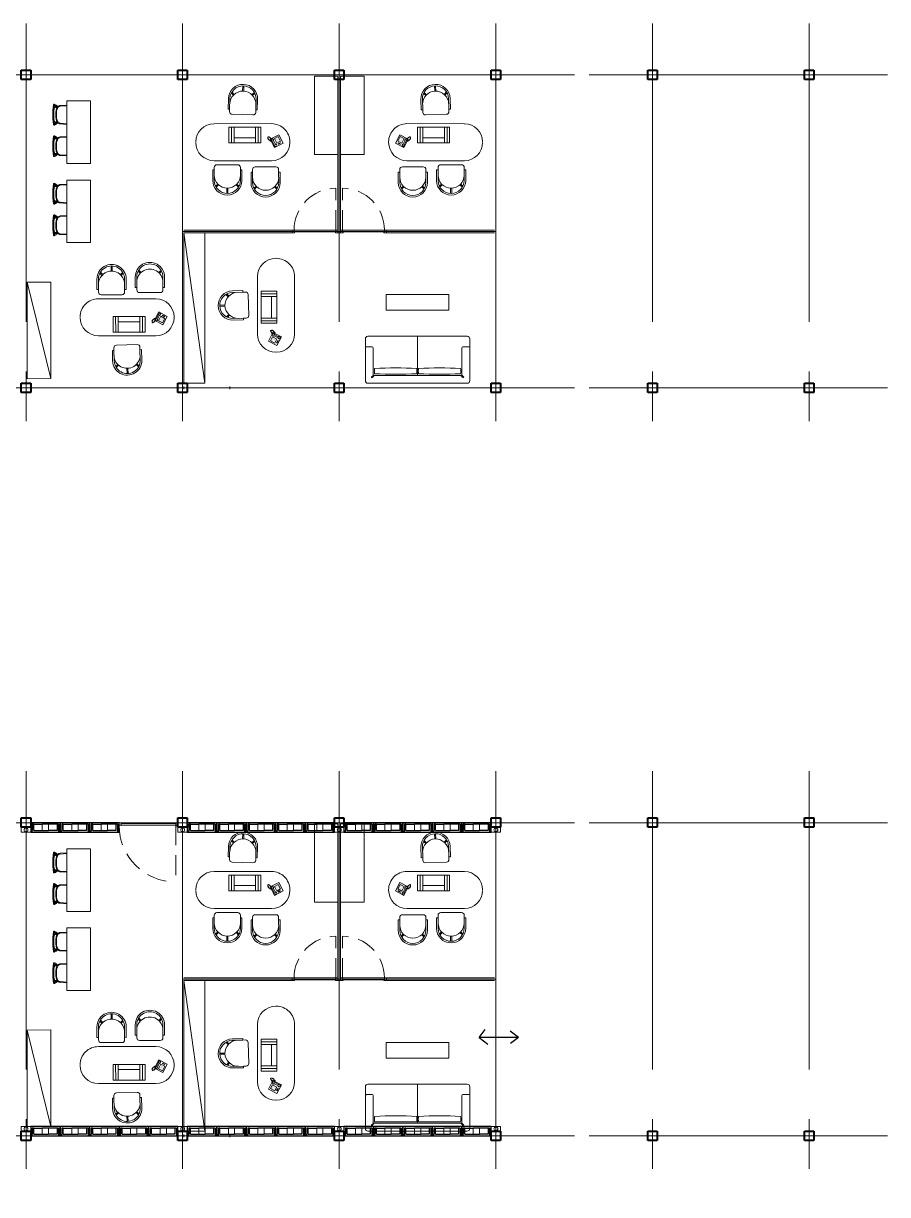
# Model space of a CAD drawing. Header units: metres. Extents: x 20 to 233, y -17 to 33.
# Drawn here: x 169.77 to 186.32, y 3.51 to 25.95 of the extents above; entities that cross this region are included whole.
import ezdxf

# ---------------------------------------------------------------- set-up
doc = ezdxf.new("R2010")
doc.units = ezdxf.units.M
doc.header["$LTSCALE"] = 0.3
doc.linetypes.add('CENTER2', pattern=[28.575, 19.05, -3.175, 3.175, -3.175])
doc.linetypes.add('HIDDEN', pattern=[9.525, 6.35, -3.175])
doc.layers.get('0').update_dxf_attribs({"lineweight": 13})
doc.layers.add('AI-Mob', color=2, linetype='Continuous')
doc.layers.add('SectionCutEdges', color=7, linetype='Continuous')
for name, color, linetype, lineweight in [('arq-alvenaria-corte-grossa', 7, 'Continuous', 40), ('arq-alvenaria-vista-fina', 2, 'Continuous', 13), ('arq-janelas', 20, 'Continuous', 13), ('arq-metalica-media', 5, 'Continuous', 30), ('arq-portas', 4, 'Continuous', 13)]:
    doc.layers.add(name, color=color, linetype=linetype, lineweight=lineweight)
for name, color, linetype, lineweight, true_color in [('arq-alvenaria-textura-cinza', 7, 'Continuous', 13, 0xb0b0b0), ('arq-alvenaria-vista-cinza', 7, 'Continuous', 13, 0x858585), ('estrut-eixos-linha', 7, 'CENTER2', 9, 0xc96e6f)]:
    doc.layers.add(name, color=color, linetype=linetype, lineweight=lineweight, true_color=true_color)

# ---------------------------------------------------------------- blocks, each defined once
blk = doc.blocks.new('sec.')
at = {"layer": 'arq-alvenaria-vista-cinza'}
for p, q in [((210.922, -13.466), (210.932, -13.466)), ((210.948, -13.688), (210.948, -13.688)), ((210.958, -13.669), (210.958, -13.669)), ((210.976, -13.678), (210.976, -13.678)), ((210.995, -13.688), (210.995, -13.688)), ((210.598, -14.922), (210.578, -13.822)), ((210.971, -13.808), (210.871, -13.758)), ((210.981, -13.788), (210.881, -13.738)), ((210.939, -13.706), (210.939, -13.706)), ((210.955, -13.826), (210.953, -13.84)), ((210.958, -13.716), (210.958, -13.716)), ((210.961, -13.834), (210.959, -13.848)), ((210.967, -13.842), (210.966, -13.856)), ((210.967, -13.697), (210.967, -13.697)), ((210.974, -13.85), (210.972, -13.864)), ((210.977, -13.725), (210.977, -13.725)), ((210.98, -13.858), (210.978, -13.872)), ((210.986, -13.866), (210.984, -13.88)), ((210.986, -13.706), (210.986, -13.706)), ((210.992, -13.815), (211.012, -13.833)), ((210.994, -13.87), (210.992, -13.884)), ((210.995, -13.735), (210.995, -13.735)), ((211.002, -13.874), (211, -13.888)), ((211.005, -13.716), (211.005, -13.716)), ((211.01, -13.878), (211.008, -13.892)), ((211.014, -13.697), (211.014, -13.697)), ((211.018, -13.831), (211.016, -13.845)), ((211.02, -13.877), (211.018, -13.892)), ((211.024, -13.839), (211.022, -13.853)), ((211.03, -13.847), (211.028, -13.861)), ((211.03, -13.877), (211.028, -13.891)), ((211.036, -13.855), (211.034, -13.869)), ((211.04, -13.871), (211.038, -13.885)), ((211.288, -13.809), (211.308, -14.909)), ((210.923, -14.021), (211.223, -14.016)), ((210.934, -14.634), (210.923, -14.021)), ((210.924, -14.071), (211.224, -14.066)), ((210.925, -14.121), (211.225, -14.116)), ((211.032, -14.533), (211.025, -14.12)), ((211.234, -14.629), (211.223, -14.016)), ((211.232, -14.529), (210.932, -14.534)), ((211.233, -14.579), (210.933, -14.584)), ((211.234, -14.629), (210.934, -14.634))]:
    blk.add_line(p, q, dxfattribs=at)
for points in [[(211.075, -13.677), (210.912, -13.596), (210.83, -13.761), (210.993, -13.842)], [(210.92, -13.65), (210.911, -13.645), (210.89, -13.686), (210.9, -13.691)], [(211.039, -13.686), (210.951, -13.642), (210.914, -13.718), (211.002, -13.761)]]:
    blk.add_lwpolyline(points, close=True, dxfattribs=at)
blk.add_lwpolyline([(211.56, -14.107), (211.51, -14.11, 0.414214), (211.462, -14.162), (211.48, -14.561, 0.414214), (211.532, -14.609), (211.582, -14.607)], format="xyb", dxfattribs=at)
for points in [[(211.76, -14.098), (211.56, -14.107), (211.559, -14.077), (211.759, -14.069)], [(211.871, -14.119), (211.832, -14.162)], [(211.89, -14.128), (211.847, -14.175)], [(212.02, -14.327), (211.92, -14.332)], [(212.021, -14.347), (211.921, -14.352)], [(211.891, -14.567), (211.849, -14.529)], [(211.909, -14.557), (211.862, -14.514)], [(211.782, -14.598), (211.582, -14.607), (211.584, -14.637), (211.783, -14.628)]]:
    blk.add_lwpolyline(points, dxfattribs=at)
for centre, radius, start, end in [((210.928, -13.816), 0.35, 91.0171, 181.0171), ((210.938, -13.816), 0.35, 1.0171, 91.0171), ((210.876, -13.748), 0.0235, 2.0475, 305.0645), ((210.976, -13.798), 0.0235, 182.0475, 125.0645), ((211.671, -14.353), 0.25, 272.5477, 92.5477), ((211.771, -14.348), 0.28, 272.5477, 92.5477), ((211.771, -14.348), 0.25, 272.5477, 92.5477), ((210.948, -14.916), 0.35, 181.0171, 271.0171), ((210.958, -14.915), 0.35, 271.0171, 1.0171)]:
    blk.add_arc(centre, radius, start, end, dxfattribs=at)
blk = doc.blocks.new('SOFÁ 2000X900MM 02 PESSOAS COM ALMOFADA')
at = {"layer": 'arq-alvenaria-vista-cinza'}
for p, q in [((-0.238, 1.831), (-0.238, 0.17)), ((0.292, 1.85), (-0.229, 1.85)), ((0.312, 1.98), (0.312, 1.87)), ((-0.238, 1), (0.512, 1)), ((-0.234, 0.15), (0.292, 0.15)), ((0.312, 0.13), (0.312, 0.02))]:
    blk.add_line(p, q, dxfattribs=at)
for points in [[(-0.388, 1.95, -0.414214), (-0.338, 2), (0.462, 2, -0.414214), (0.512, 1.95), (0.512, 0.05, -0.414214), (0.462, 0), (-0.338, 0, -0.414214), (-0.388, 0.05)], [(-0.108, 1.019, 0.038612), (-0.108, 1.822, 0.105382), (-0.208, 1.822, 0.01084), (-0.208, 1.019, 0.109995)], [(-0.108, 0.98, -0.038673), (-0.108, 0.178, -0.105382), (-0.208, 0.178, -0.010859), (-0.208, 0.98, -0.109995)]]:
    blk.add_lwpolyline(points, format="xyb", close=True, dxfattribs=at)
for centre, radius, start, end in [((-0.21, 1.927), 0.0848, 210.3762, 255.3037), ((-0.299, 1.788), 0.0752, 35.176, 73.6621), ((-0.219, 1.896), 0.0472, 189.477, 257.9063), ((0.292, 1.98), 0.02, 360, 90), ((0.292, 1.87), 0.02, 270, 0), ((-0.21, 0.074), 0.0848, 104.6963, 149.6238), ((-0.299, 0.213), 0.0752, 286.3379, 324.824), ((-0.219, 0.105), 0.0472, 108.4886, 170.523), ((0.292, 0.13), 0.02, 0, 90), ((0.292, 0.02), 0.02, 270, 0)]:
    blk.add_arc(centre, radius, start, end, dxfattribs=at)
blk = doc.blocks.new('atendimento')
at = {"layer": 'arq-alvenaria-vista-cinza'}
for p, q in [((212.334, -9.92), (212.344, -9.92)), ((212.009, -11.376), (211.99, -10.276)), ((212.383, -10.262), (212.282, -10.212)), ((212.393, -10.242), (212.292, -10.192)), ((212.35, -10.161), (212.35, -10.161)), ((212.36, -10.142), (212.36, -10.142)), ((212.367, -10.28), (212.365, -10.294)), ((212.369, -10.123), (212.369, -10.123)), ((212.369, -10.17), (212.369, -10.17)), ((212.373, -10.288), (212.371, -10.302)), ((212.379, -10.296), (212.377, -10.31)), ((212.379, -10.151), (212.379, -10.151)), ((212.385, -10.304), (212.383, -10.318)), ((212.388, -10.132), (212.388, -10.132)), ((212.388, -10.179), (212.388, -10.179)), ((212.391, -10.312), (212.389, -10.326)), ((212.397, -10.32), (212.395, -10.334)), ((212.397, -10.161), (212.397, -10.161)), ((212.404, -10.269), (212.423, -10.288)), ((212.407, -10.142), (212.407, -10.142)), ((212.407, -10.189), (212.407, -10.189)), ((212.416, -10.17), (212.416, -10.17)), ((212.426, -10.151), (212.426, -10.151)), ((212.429, -10.286), (212.427, -10.3)), ((212.435, -10.294), (212.433, -10.308)), ((212.441, -10.302), (212.439, -10.316)), ((212.447, -10.31), (212.445, -10.324)), ((212.7, -10.264), (212.719, -11.363)), ((212.335, -10.476), (212.635, -10.47)), ((212.345, -11.089), (212.335, -10.476)), ((212.335, -10.526), (212.635, -10.52)), ((212.405, -10.324), (212.403, -10.338)), ((212.413, -10.328), (212.411, -10.342)), ((212.421, -10.332), (212.419, -10.346)), ((212.431, -10.332), (212.429, -10.346)), ((212.441, -10.332), (212.439, -10.346)), ((212.452, -10.325), (212.45, -10.339)), ((212.645, -11.083), (212.635, -10.47)), ((212.336, -10.576), (212.636, -10.57)), ((212.444, -10.987), (212.436, -10.574)), ((212.644, -10.983), (212.344, -10.989)), ((212.645, -11.033), (212.345, -11.039)), ((212.645, -11.083), (212.345, -11.089))]:
    blk.add_line(p, q, dxfattribs=at)
for points in [[(212.486, -10.131), (212.324, -10.051), (212.242, -10.215), (212.404, -10.296)], [(212.451, -10.14), (212.363, -10.097), (212.325, -10.172), (212.413, -10.215)], [(212.332, -10.104), (212.322, -10.1), (212.302, -10.14), (212.311, -10.145)]]:
    blk.add_lwpolyline(points, close=True, dxfattribs=at)
for points in [[(211.442, -10.185), (211.488, -10.229)], [(211.46, -10.175), (211.502, -10.215)], [(211.57, -10.147), (211.77, -10.144), (211.77, -10.114), (211.57, -10.117)], [(213.171, -10.553), (212.972, -10.562), (212.97, -10.532), (213.17, -10.523)], [(211.45, -10.614), (211.494, -10.568)], [(211.468, -10.623), (211.508, -10.582)], [(211.579, -10.647), (211.779, -10.643), (211.78, -10.673), (211.58, -10.677)], [(213.283, -10.573), (213.244, -10.616)], [(213.301, -10.583), (213.259, -10.629)], [(211.495, -10.918), (211.541, -10.962)], [(211.514, -10.908), (211.555, -10.948)], [(211.623, -10.88), (211.823, -10.877), (211.823, -10.847), (211.623, -10.85)], [(213.303, -11.022), (213.26, -10.983)], [(213.32, -11.011), (213.274, -10.968)], [(213.432, -10.781), (213.332, -10.786)], [(213.433, -10.801), (213.333, -10.806)], [(211.378, -11.125), (211.478, -11.123)], [(211.378, -11.145), (211.478, -11.143)], [(213.194, -11.052), (212.994, -11.061), (212.995, -11.091), (213.195, -11.082)], [(211.503, -11.347), (211.547, -11.301)], [(211.521, -11.357), (211.561, -11.315)], [(211.632, -11.38), (211.832, -11.377), (211.833, -11.407), (211.633, -11.41)]]:
    blk.add_lwpolyline(points, dxfattribs=at)
for points in [[(211.779, -10.643), (211.829, -10.643, 0.414214), (211.878, -10.592), (211.871, -10.192, 0.414214), (211.82, -10.143), (211.77, -10.144)], [(212.972, -10.562), (212.922, -10.564, 0.414214), (212.874, -10.616), (212.892, -11.016, 0.414214), (212.944, -11.063), (212.994, -11.061)], [(211.832, -11.377), (211.882, -11.376, 0.414214), (211.931, -11.325), (211.924, -10.925, 0.414214), (211.873, -10.876), (211.823, -10.877)]]:
    blk.add_lwpolyline(points, format="xyb", dxfattribs=at)
for centre, radius, start, end in [((212.34, -10.27), 0.35, 91.0171, 181.0171), ((212.35, -10.27), 0.35, 1.0171, 91.0171), ((211.575, -10.397), 0.28, 91.0171, 271.0171), ((211.575, -10.397), 0.25, 91.0171, 271.0171), ((211.675, -10.395), 0.25, 91.0171, 271.0171), ((212.287, -10.202), 0.0235, 2.0475, 305.0645), ((212.388, -10.252), 0.0235, 182.0475, 125.0645), ((213.183, -10.802), 0.28, 272.5477, 92.5477), ((213.083, -10.807), 0.25, 272.5477, 92.5477), ((213.183, -10.802), 0.25, 272.5477, 92.5477), ((211.628, -11.13), 0.28, 91.0171, 271.0171), ((211.628, -11.13), 0.25, 91.0171, 271.0171), ((211.728, -11.128), 0.25, 91.0171, 271.0171), ((212.359, -11.37), 0.35, 181.0171, 271.0171), ((212.369, -11.37), 0.35, 271.0171, 1.0171)]:
    blk.add_arc(centre, radius, start, end, dxfattribs=at)
blk = doc.blocks.new('*U45')
at = {"linetype": 'HIDDEN', "ltscale": 0.2}
blk.add_line((0.04, 0), (0.04, 0.8), dxfattribs=at)
at = {"color": 0}
for points in [[(0, 0), (0.04, 0), (0.04, -0.035), (0.05, -0.035), (0.05, -0.05), (0, -0.05)], [(0.88, 0), (0.84, 0), (0.84, -0.035), (0.83, -0.035), (0.83, -0.05), (0.88, -0.05)]]:
    blk.add_lwpolyline(points, dxfattribs=at)
blk.add_lwpolyline([(0.04, 0), (0.04, -0.035), (0.84, -0.035), (0.84, 0)], close=True, dxfattribs=at)
at = {"color": 0, "linetype": 'HIDDEN', "ltscale": 0.2}
blk.add_arc((0.04, 0), 0.8, 0, 90, dxfattribs=at)
blk = doc.blocks.new('sec atend arqmort')
at = {"layer": 'arq-alvenaria-vista-cinza'}
for points in [[(210.523, -10.974), (210.973, -10.974), (210.973, -9.474), (210.523, -9.474), (210.523, -10.974)], [(211.473, -10.974), (211.023, -10.974), (211.023, -9.474), (211.473, -9.474), (211.473, -10.974)], [(208.023, -12.474), (208.423, -12.474), (208.423, -15.359), (208.023, -15.359), (208.023, -12.474), (208.423, -15.359)]]:
    blk.add_lwpolyline(points, dxfattribs=at)
at = {"layer": 'arq-alvenaria-vista-fina'}
for p, q in [((210.973, -9.474), (210.973, -12.474)), ((211.023, -9.474), (211.023, -12.474)), ((208.023, -12.424), (210.093, -12.424)), ((208.023, -12.474), (210.093, -12.474)), ((210.093, -12.424), (210.093, -12.474)), ((210.973, -12.474), (211.023, -12.474)), ((211.902, -12.424), (211.902, -12.474)), ((211.902, -12.424), (213.973, -12.424)), ((211.902, -12.474), (213.973, -12.474)), ((208.023, -15.424), (208.023, -15.474)), ((208.902, -15.424), (208.902, -15.474))]:
    blk.add_line(p, q, dxfattribs=at)
at = {"layer": 'arq-alvenaria-vista-fina', "color": 251, "true_color": 0x636466}
blk.add_lwpolyline([(211.898, -13.959), (213.098, -13.959), (213.098, -13.659), (211.898, -13.659)], close=True, dxfattribs=at)
at = {"layer": 'arq-janelas'}
blk.add_line((207.998, -12.449), (213.998, -12.449), dxfattribs=at)
at = {"layer": 'estrut-eixos-linha'}
blk.add_lwpolyline([(213.998, -15.449), (213.998, -9.449), (207.998, -9.449), (207.998, -15.449), (213.998, -15.449)], dxfattribs=at)
at = {"layer": 'AI-Mob', "rotation": 90}
blk.add_blockref('SOFÁ 2000X900MM 02 PESSOAS COM ALMOFADA', (213.498, -14.971), dxfattribs=at)
at = {"layer": 'arq-alvenaria-vista-cinza', "xscale": -1, "rotation": 271.0171431266848}
blk.add_blockref('atendimento', (223.739, -222.869), dxfattribs=at)
at = {"layer": 'arq-alvenaria-vista-cinza'}
for name, p, rotation in [('atendimento', (198.256, -222.869), 88.9828568733152), ('sec.', (420.443, -31.963), 178.9857133413672)]:
    blk.add_blockref(name, p, dxfattribs=dict(at, rotation=rotation))
at = {"layer": 'arq-portas', "xscale": -1}
blk.add_blockref('*U45', (210.973, -12.424), dxfattribs=at)
at = {"layer": 'arq-portas'}
blk.add_blockref('*U45', (211.023, -12.424), dxfattribs=at)
blk = doc.blocks.new('cadeirass')
at = {"layer": 'arq-alvenaria-vista-cinza'}
for p, q in [((149.67, -18.222), (149.671, -18.219)), ((149.67, -18.222), (149.671, -18.225)), ((149.671, -18.219), (149.672, -18.216)), ((149.672, -18.228), (149.671, -18.225)), ((149.672, -18.216), (149.676, -18.212)), ((149.672, -18.228), (149.673, -18.229)), ((149.682, -18.243), (149.673, -18.229)), ((149.676, -18.212), (149.681, -18.209)), ((149.681, -18.209), (149.686, -18.207)), ((149.69, -18.256), (149.682, -18.243)), ((149.685, -18.226), (149.688, -18.224)), ((149.686, -18.207), (149.692, -18.206)), ((149.693, -18.333), (149.686, -18.464)), ((149.688, -18.224), (149.689, -18.223)), ((149.689, -18.223), (149.692, -18.222)), ((149.697, -18.234), (149.689, -18.223)), ((149.696, -18.266), (149.69, -18.256)), ((149.692, -18.206), (149.72, -18.202)), ((149.692, -18.222), (149.696, -18.221)), ((149.695, -18.321), (149.693, -18.333)), ((149.699, -18.31), (149.695, -18.321)), ((149.696, -18.221), (149.722, -18.218)), ((149.709, -18.284), (149.696, -18.266)), ((149.707, -18.246), (149.697, -18.234)), ((149.706, -18.299), (149.699, -18.31)), ((149.699, -18.464), (149.706, -18.333)), ((149.703, -18.23), (149.702, -18.233)), ((149.703, -18.238), (149.702, -18.233)), ((149.703, -18.227), (149.707, -18.223)), ((149.703, -18.23), (149.703, -18.227)), ((149.708, -18.248), (149.703, -18.238)), ((149.714, -18.29), (149.706, -18.299)), ((149.706, -18.333), (149.708, -18.323)), ((149.707, -18.223), (149.711, -18.22)), ((149.709, -18.25), (149.707, -18.246)), ((149.712, -18.255), (149.708, -18.248)), ((149.708, -18.323), (149.712, -18.314)), ((149.709, -18.284), (149.718, -18.286)), ((149.711, -18.22), (149.713, -18.219)), ((149.716, -18.261), (149.712, -18.255)), ((149.712, -18.314), (149.717, -18.305)), ((149.724, -18.283), (149.714, -18.29)), ((149.716, -18.262), (149.716, -18.261)), ((149.716, -18.262), (149.719, -18.266)), ((149.717, -18.305), (149.725, -18.298)), ((149.718, -18.286), (149.725, -18.28)), ((149.719, -18.234), (149.72, -18.234)), ((149.719, -18.236), (149.719, -18.234)), ((149.719, -18.266), (149.729, -18.27)), ((149.719, -18.267), (149.723, -18.272)), ((149.72, -18.202), (149.748, -18.199)), ((149.72, -18.234), (149.721, -18.233)), ((149.724, -18.241), (149.72, -18.234)), ((149.721, -18.233), (149.724, -18.232)), ((149.722, -18.218), (149.75, -18.215)), ((149.725, -18.28), (149.723, -18.272)), ((149.724, -18.232), (149.728, -18.23)), ((149.728, -18.248), (149.724, -18.241)), ((149.741, -18.274), (149.724, -18.283)), ((149.725, -18.298), (149.734, -18.291)), ((149.728, -18.23), (149.761, -18.223)), ((149.732, -18.255), (149.728, -18.248)), ((149.729, -18.27), (149.735, -18.262)), ((149.735, -18.262), (149.732, -18.255)), ((149.734, -18.291), (149.749, -18.284)), ((149.759, -18.267), (149.741, -18.274)), ((149.748, -18.199), (149.776, -18.197)), ((149.749, -18.284), (149.765, -18.277)), ((149.75, -18.215), (149.777, -18.212)), ((149.777, -18.261), (149.759, -18.267)), ((149.761, -18.223), (149.796, -18.217)), ((149.765, -18.277), (149.782, -18.272)), ((149.776, -18.197), (149.804, -18.195)), ((149.777, -18.212), (149.805, -18.211)), ((149.796, -18.257), (149.777, -18.261)), ((149.782, -18.272), (149.799, -18.268)), ((149.796, -18.217), (149.833, -18.214)), ((149.815, -18.254), (149.796, -18.257)), ((149.799, -18.268), (149.816, -18.266)), ((149.804, -18.195), (149.833, -18.194)), ((149.805, -18.211), (149.833, -18.21)), ((149.834, -18.253), (149.815, -18.254)), ((149.816, -18.266), (149.834, -18.265)), ((149.833, -18.194), (149.861, -18.194)), ((149.833, -18.21), (149.861, -18.209)), ((149.833, -18.214), (149.87, -18.213)), ((149.906, -18.253), (149.834, -18.253)), ((149.834, -18.265), (149.906, -18.265)), ((149.861, -18.194), (149.879, -18.194)), ((149.861, -18.209), (149.879, -18.209)), ((149.907, -18.214), (149.87, -18.213)), ((149.908, -18.194), (149.879, -18.194)), ((149.907, -18.21), (149.879, -18.209)), ((149.926, -18.254), (149.906, -18.253)), ((149.906, -18.265), (149.924, -18.266)), ((149.935, -18.211), (149.907, -18.21)), ((149.944, -18.217), (149.907, -18.214)), ((149.936, -18.195), (149.908, -18.194)), ((149.924, -18.266), (149.941, -18.268)), ((149.945, -18.257), (149.926, -18.254)), ((149.963, -18.212), (149.935, -18.211)), ((149.965, -18.197), (149.936, -18.195)), ((149.941, -18.268), (149.958, -18.272)), ((149.979, -18.223), (149.944, -18.217)), ((149.964, -18.261), (149.945, -18.257)), ((149.958, -18.272), (149.975, -18.277)), ((149.991, -18.215), (149.963, -18.212)), ((149.982, -18.267), (149.964, -18.261)), ((149.993, -18.199), (149.965, -18.197)), ((149.975, -18.277), (149.991, -18.284)), ((150.013, -18.23), (149.979, -18.223)), ((149.999, -18.274), (149.982, -18.267)), ((150.018, -18.218), (149.991, -18.215)), ((149.991, -18.284), (150.006, -18.291)), ((150.02, -18.202), (149.993, -18.199)), ((149.999, -18.274), (150.025, -18.286)), ((150.005, -18.262), (150.008, -18.255)), ((150.005, -18.262), (150.012, -18.27)), ((150.006, -18.291), (150.015, -18.298)), ((150.008, -18.255), (150.012, -18.248)), ((150.012, -18.248), (150.016, -18.241)), ((150.012, -18.27), (150.022, -18.266)), ((150.017, -18.232), (150.013, -18.23)), ((150.015, -18.298), (150.023, -18.305)), ((150.016, -18.241), (150.02, -18.234)), ((150.017, -18.272), (150.016, -18.28)), ((150.016, -18.28), (150.024, -18.285)), ((150.019, -18.233), (150.017, -18.232)), ((150.021, -18.267), (150.017, -18.272)), ((150.044, -18.221), (150.018, -18.218)), ((150.021, -18.234), (150.019, -18.233)), ((150.048, -18.206), (150.02, -18.202)), ((150.021, -18.234), (150.021, -18.234)), ((150.021, -18.236), (150.021, -18.234)), ((150.024, -18.262), (150.022, -18.266)), ((150.023, -18.305), (150.029, -18.314)), ((150.024, -18.262), (150.025, -18.261)), ((150.024, -18.285), (150.033, -18.283)), ((150.025, -18.261), (150.028, -18.255)), ((150.035, -18.299), (150.025, -18.286)), ((150.029, -18.22), (150.027, -18.219)), ((150.028, -18.255), (150.032, -18.248)), ((150.033, -18.223), (150.029, -18.22)), ((150.029, -18.314), (150.032, -18.323)), ((150.031, -18.25), (150.034, -18.246)), ((150.032, -18.248), (150.038, -18.238)), ((150.032, -18.323), (150.034, -18.333)), ((150.037, -18.227), (150.033, -18.223)), ((150.033, -18.283), (150.044, -18.266)), ((150.034, -18.246), (150.043, -18.234)), ((150.034, -18.333), (150.041, -18.464)), ((150.041, -18.31), (150.035, -18.299)), ((150.038, -18.23), (150.037, -18.227)), ((150.038, -18.23), (150.038, -18.233)), ((150.038, -18.238), (150.038, -18.233)), ((150.045, -18.321), (150.041, -18.31)), ((150.043, -18.234), (150.051, -18.223)), ((150.048, -18.222), (150.044, -18.221)), ((150.044, -18.266), (150.05, -18.256)), ((150.047, -18.333), (150.045, -18.321)), ((150.055, -18.464), (150.047, -18.333)), ((150.054, -18.207), (150.048, -18.206)), ((150.051, -18.223), (150.048, -18.222)), ((150.05, -18.256), (150.058, -18.243)), ((150.053, -18.224), (150.051, -18.223)), ((150.055, -18.226), (150.053, -18.224)), ((150.06, -18.209), (150.054, -18.207)), ((150.058, -18.243), (150.068, -18.229)), ((150.064, -18.212), (150.06, -18.209)), ((150.068, -18.216), (150.064, -18.212)), ((150.068, -18.216), (150.069, -18.219)), ((150.069, -18.228), (150.068, -18.229)), ((150.07, -18.222), (150.069, -18.219)), ((150.07, -18.222), (150.069, -18.225)), ((150.069, -18.228), (150.069, -18.225)), ((150.274, -18.219), (150.275, -18.216)), ((150.274, -18.222), (150.274, -18.219)), ((150.274, -18.222), (150.274, -18.225)), ((150.275, -18.228), (150.274, -18.225)), ((150.275, -18.216), (150.279, -18.212)), ((150.275, -18.228), (150.276, -18.229)), ((150.285, -18.243), (150.276, -18.229)), ((150.279, -18.212), (150.284, -18.209)), ((150.284, -18.209), (150.29, -18.207)), ((150.294, -18.256), (150.285, -18.243)), ((150.289, -18.226), (150.291, -18.224)), ((150.296, -18.333), (150.289, -18.464)), ((150.29, -18.207), (150.296, -18.206)), ((150.291, -18.224), (150.293, -18.223)), ((150.293, -18.223), (150.296, -18.222)), ((150.301, -18.234), (150.293, -18.223)), ((150.3, -18.266), (150.294, -18.256)), ((150.296, -18.206), (150.323, -18.202)), ((150.296, -18.222), (150.3, -18.221)), ((150.298, -18.321), (150.296, -18.333)), ((150.303, -18.31), (150.298, -18.321)), ((150.3, -18.221), (150.326, -18.218)), ((150.312, -18.284), (150.3, -18.266)), ((150.31, -18.246), (150.301, -18.234)), ((150.309, -18.299), (150.303, -18.31)), ((150.303, -18.464), (150.31, -18.333)), ((150.306, -18.23), (150.305, -18.233)), ((150.306, -18.238), (150.305, -18.233)), ((150.306, -18.23), (150.307, -18.227)), ((150.312, -18.248), (150.306, -18.238)), ((150.307, -18.227), (150.31, -18.223)), ((150.318, -18.29), (150.309, -18.299)), ((150.31, -18.223), (150.315, -18.22)), ((150.313, -18.25), (150.31, -18.246)), ((150.31, -18.333), (150.311, -18.323)), ((150.311, -18.323), (150.315, -18.314)), ((150.316, -18.255), (150.312, -18.248)), ((150.312, -18.284), (150.322, -18.286)), ((150.315, -18.22), (150.316, -18.219)), ((150.315, -18.314), (150.321, -18.305)), ((150.319, -18.261), (150.316, -18.255)), ((150.328, -18.283), (150.318, -18.29)), ((150.32, -18.262), (150.319, -18.261)), ((150.32, -18.262), (150.322, -18.266)), ((150.321, -18.305), (150.328, -18.298)), ((150.322, -18.236), (150.323, -18.234)), ((150.322, -18.266), (150.332, -18.27)), ((150.322, -18.286), (150.329, -18.28)), ((150.323, -18.202), (150.351, -18.199)), ((150.323, -18.234), (150.324, -18.233)), ((150.328, -18.241), (150.323, -18.234)), ((150.323, -18.234), (150.323, -18.234)), ((150.323, -18.267), (150.327, -18.272)), ((150.324, -18.233), (150.327, -18.232)), ((150.326, -18.218), (150.353, -18.215)), ((150.327, -18.232), (150.331, -18.23)), ((150.329, -18.28), (150.327, -18.272)), ((150.332, -18.248), (150.328, -18.241)), ((150.345, -18.274), (150.328, -18.283)), ((150.328, -18.298), (150.337, -18.291)), ((150.331, -18.23), (150.364, -18.223)), ((150.335, -18.255), (150.332, -18.248)), ((150.332, -18.27), (150.339, -18.262)), ((150.339, -18.262), (150.335, -18.255)), ((150.337, -18.291), (150.353, -18.284)), ((150.362, -18.267), (150.345, -18.274)), ((150.351, -18.199), (150.379, -18.197)), ((150.353, -18.215), (150.381, -18.212)), ((150.353, -18.284), (150.369, -18.277)), ((150.38, -18.261), (150.362, -18.267)), ((150.364, -18.223), (150.4, -18.217)), ((150.369, -18.277), (150.385, -18.272)), ((150.379, -18.197), (150.407, -18.195)), ((150.399, -18.257), (150.38, -18.261)), ((150.381, -18.212), (150.408, -18.211)), ((150.385, -18.272), (150.402, -18.268)), ((150.418, -18.254), (150.399, -18.257)), ((150.4, -18.217), (150.436, -18.214)), ((150.402, -18.268), (150.42, -18.266)), ((150.407, -18.195), (150.436, -18.194)), ((150.408, -18.211), (150.437, -18.21)), ((150.437, -18.253), (150.418, -18.254)), ((150.42, -18.266), (150.437, -18.265)), ((150.436, -18.194), (150.465, -18.194)), ((150.436, -18.214), (150.474, -18.213)), ((150.437, -18.21), (150.465, -18.209)), ((150.51, -18.253), (150.437, -18.253)), ((150.437, -18.265), (150.51, -18.265)), ((150.465, -18.194), (150.483, -18.194)), ((150.465, -18.209), (150.482, -18.209)), ((150.511, -18.214), (150.474, -18.213)), ((150.511, -18.21), (150.482, -18.209)), ((150.511, -18.194), (150.483, -18.194)), ((150.529, -18.254), (150.51, -18.253)), ((150.51, -18.265), (150.527, -18.266)), ((150.54, -18.195), (150.511, -18.194)), ((150.539, -18.211), (150.511, -18.21)), ((150.547, -18.217), (150.511, -18.214)), ((150.527, -18.266), (150.545, -18.268)), ((150.548, -18.257), (150.529, -18.254)), ((150.567, -18.212), (150.539, -18.211)), ((150.568, -18.197), (150.54, -18.195)), ((150.545, -18.268), (150.562, -18.272)), ((150.583, -18.223), (150.547, -18.217)), ((150.567, -18.261), (150.548, -18.257)), ((150.562, -18.272), (150.578, -18.277)), ((150.594, -18.215), (150.567, -18.212)), ((150.585, -18.267), (150.567, -18.261)), ((150.596, -18.199), (150.568, -18.197)), ((150.578, -18.277), (150.594, -18.284)), ((150.616, -18.23), (150.583, -18.223)), ((150.603, -18.274), (150.585, -18.267)), ((150.621, -18.218), (150.594, -18.215)), ((150.594, -18.284), (150.61, -18.291)), ((150.624, -18.202), (150.596, -18.199)), ((150.603, -18.274), (150.629, -18.286)), ((150.609, -18.262), (150.612, -18.255)), ((150.609, -18.262), (150.615, -18.27)), ((150.61, -18.291), (150.619, -18.298)), ((150.612, -18.255), (150.615, -18.248)), ((150.615, -18.248), (150.62, -18.241)), ((150.615, -18.27), (150.625, -18.266)), ((150.62, -18.232), (150.616, -18.23)), ((150.619, -18.298), (150.626, -18.305)), ((150.623, -18.233), (150.62, -18.232)), ((150.62, -18.241), (150.624, -18.234)), ((150.624, -18.267), (150.62, -18.272)), ((150.62, -18.272), (150.62, -18.28)), ((150.62, -18.28), (150.627, -18.285)), ((150.648, -18.221), (150.621, -18.218)), ((150.624, -18.234), (150.623, -18.233)), ((150.651, -18.206), (150.624, -18.202)), ((150.624, -18.234), (150.624, -18.234)), ((150.625, -18.236), (150.624, -18.234)), ((150.628, -18.262), (150.625, -18.266)), ((150.626, -18.305), (150.632, -18.314)), ((150.627, -18.285), (150.636, -18.283)), ((150.628, -18.261), (150.631, -18.255)), ((150.628, -18.262), (150.628, -18.261)), ((150.638, -18.299), (150.629, -18.286)), ((150.632, -18.22), (150.631, -18.219)), ((150.631, -18.255), (150.635, -18.248)), ((150.637, -18.223), (150.632, -18.22)), ((150.632, -18.314), (150.636, -18.323)), ((150.634, -18.25), (150.637, -18.246)), ((150.635, -18.248), (150.641, -18.238)), ((150.636, -18.283), (150.647, -18.266)), ((150.636, -18.323), (150.637, -18.333)), ((150.64, -18.227), (150.637, -18.223)), ((150.637, -18.246), (150.646, -18.234)), ((150.637, -18.333), (150.645, -18.464)), ((150.645, -18.31), (150.638, -18.299)), ((150.641, -18.23), (150.64, -18.227)), ((150.641, -18.23), (150.642, -18.233)), ((150.641, -18.238), (150.642, -18.233)), ((150.649, -18.321), (150.645, -18.31)), ((150.646, -18.234), (150.655, -18.223)), ((150.647, -18.266), (150.654, -18.256)), ((150.652, -18.222), (150.648, -18.221)), ((150.651, -18.333), (150.649, -18.321)), ((150.658, -18.207), (150.651, -18.206)), ((150.658, -18.464), (150.651, -18.333)), ((150.655, -18.223), (150.652, -18.222)), ((150.654, -18.256), (150.662, -18.243)), ((150.656, -18.224), (150.655, -18.223)), ((150.658, -18.226), (150.656, -18.224)), ((150.663, -18.209), (150.658, -18.207)), ((150.662, -18.243), (150.671, -18.229)), ((150.668, -18.212), (150.663, -18.209)), ((150.672, -18.216), (150.668, -18.212)), ((150.672, -18.228), (150.671, -18.229)), ((150.672, -18.216), (150.673, -18.219)), ((150.672, -18.228), (150.673, -18.225)), ((150.674, -18.222), (150.673, -18.219)), ((150.674, -18.222), (150.673, -18.225))]:
    blk.add_line(p, q, dxfattribs=at)
blk = doc.blocks.new('orientador')
at = {"layer": 'arq-alvenaria-vista-cinza'}
for points in [[(223.903, -11.474), (223.453, -11.477), (223.453, -9.63), (223.903, -9.627), (223.903, -11.474), (223.453, -9.63)], [(222.694, -12.233), (222.694, -13.433), (223.144, -13.433), (223.144, -12.233), (222.694, -12.233)], [(222.694, -13.748), (222.694, -14.948), (223.144, -14.948), (223.144, -13.748), (222.694, -13.748)]]:
    blk.add_lwpolyline(points, dxfattribs=at)
at = {"layer": 'arq-alvenaria-vista-cinza', "rotation": 88.98285687331015}
blk.add_blockref('atendimento', (207.403, -222.933), dxfattribs=at)
at = {"layer": 'arq-alvenaria-vista-cinza', "xscale": -1.000000000000001, "rotation": 270}
for p in [(241.608, -163.04), (241.608, -164.555)]:
    blk.add_blockref('cadeirass', p, dxfattribs=at)
blk = doc.blocks.new('pilar')
at = {"layer": 'arq-alvenaria-corte-grossa'}
for p, q in [((42.499, 9.99), (42.679, 9.99)), ((42.499, 9.81), (42.499, 9.99)), ((42.679, 9.99), (42.679, 9.81)), ((42.679, 9.81), (42.499, 9.81))]:
    blk.add_line(p, q, dxfattribs=at)
blk = doc.blocks.new('iweuyewioruweior')
at = {"layer": 'estrut-eixos-linha'}
for p, q in [((191.565, 14.299), (191.565, 6.189)), ((194.565, 14.299), (194.565, 6.189)), ((197.565, 14.299), (197.565, 6.189)), ((199.068, 13.314), (190.251, 13.314)), ((199.068, 7.314), (190.251, 7.314))]:
    blk.add_line(p, q, dxfattribs=at)
for p in [(148.976, 3.415), (151.976, 3.415), (154.976, 3.415), (148.976, -2.585), (151.976, -2.585), (154.976, -2.585)]:
    blk.add_blockref('pilar', p)
blk = doc.blocks.new('parede')
at = {"layer": 'arq-alvenaria-textura-cinza'}
for p, q in [((36.412, 14.253), (36.412, 14.373)), ((36.532, 14.253), (36.532, 14.373))]:
    blk.add_line(p, q, dxfattribs=at)
at = {"layer": 'SectionCutEdges'}
for p, q in [((36.19, 14.403), (36.19, 14.223)), ((36.536, 14.403), (36.19, 14.403)), ((36.25, 14.373), (36.22, 14.373)), ((36.22, 14.373), (36.22, 14.253)), ((36.25, 14.253), (36.25, 14.373)), ((36.25, 14.373), (36.412, 14.373)), ((36.532, 14.373), (36.412, 14.373)), ((36.694, 14.373), (36.532, 14.373)), ((36.754, 14.403), (36.536, 14.403)), ((36.724, 14.373), (36.694, 14.373)), ((36.694, 14.373), (36.694, 14.253)), ((36.724, 14.373), (36.724, 14.253)), ((36.754, 14.223), (36.754, 14.403)), ((36.19, 14.223), (36.22, 14.223)), ((36.22, 14.223), (36.22, 14.253)), ((36.22, 14.223), (36.724, 14.223)), ((36.25, 14.253), (36.532, 14.253)), ((36.694, 14.253), (36.532, 14.253)), ((36.724, 14.253), (36.724, 14.223)), ((36.724, 14.223), (36.754, 14.223))]:
    blk.add_line(p, q, dxfattribs=at)
blk = doc.blocks.new('*U33')
at = {"linetype": 'HIDDEN', "ltscale": 0.2}
blk.add_line((0.04, 0), (0.04, 1.088), dxfattribs=at)
at = {"color": 0}
for points in [[(0, 0), (0.04, 0), (0.04, -0.035), (0.05, -0.035), (0.05, -0.05), (0, -0.05)], [(1.128, 0), (1.088, 0), (1.088, -0.035), (1.078, -0.035), (1.078, -0.05), (1.128, -0.05)]]:
    blk.add_lwpolyline(points, dxfattribs=at)
blk.add_lwpolyline([(0.04, 0), (0.04, -0.035), (1.088, -0.035), (1.088, 0)], close=True, dxfattribs=at)
at = {"color": 0, "linetype": 'HIDDEN', "ltscale": 0.2}
blk.add_arc((0.04, 0), 1.088, 0, 90, dxfattribs=at)

msp = doc.modelspace()

# ---------------------------------------------------------------- linework, layer by layer
for points in [[(169.727, 10.55), (169.907, 10.55), (169.907, 10.46), (169.727, 10.46)], [(172.727, 10.55), (172.907, 10.55), (172.907, 10.46), (172.727, 10.46)], [(175.727, 10.55), (175.907, 10.55), (175.907, 10.46), (175.727, 10.46)], [(178.727, 10.55), (178.907, 10.55), (178.907, 10.46), (178.727, 10.46)], [(169.727, 4.82), (169.907, 4.82), (169.907, 4.73), (169.727, 4.73)], [(172.727, 4.82), (172.907, 4.82), (172.907, 4.73), (172.727, 4.73)], [(175.727, 4.82), (175.907, 4.82), (175.907, 4.73), (175.727, 4.73)], [(178.727, 4.82), (178.907, 4.82), (178.907, 4.73), (178.727, 4.73)]]:
    msp.add_lwpolyline(points, close=True)
for centre in [(169.817, 10.504), (172.817, 10.504), (175.817, 10.504), (178.817, 10.504), (169.817, 4.775), (172.817, 4.775), (175.817, 4.775), (178.817, 4.775)]:
    msp.add_circle(centre, 0.0375)
at = {"layer": 'arq-metalica-media'}
for p, q in [((178.499, 6.523), (178.613, 6.675)), ((179.253, 6.523), (178.499, 6.523)), ((178.499, 6.523), (178.664, 6.399)), ((179.253, 6.523), (179.09, 6.644)), ((179.253, 6.523), (179.097, 6.407))]:
    msp.add_line(p, q, dxfattribs=at)

# ---------------------------------------------------------------- block references
for p in [(133.717, -3.763), (134.281, -3.763), (134.845, -3.763), (136.717, -3.763), (137.281, -3.763), (137.845, -3.763), (138.409, -3.763), (138.973, -3.763), (139.717, -3.763), (140.281, -3.763), (140.845, -3.763), (141.409, -3.763), (141.973, -3.763), (133.717, -9.583), (134.281, -9.583), (134.845, -9.583), (135.409, -9.583), (135.973, -9.583), (136.717, -9.583), (137.281, -9.583), (137.845, -9.583), (138.409, -9.583), (138.973, -9.583), (139.717, -9.583), (140.281, -9.583), (140.845, -9.583), (141.409, -9.583), (141.973, -9.583)]:
    msp.add_blockref('parede', p)
at = {"layer": 'arq-alvenaria-vista-cinza'}
for p in [(-35.181, 34.418), (-35.181, 20.089)]:
    msp.add_blockref('sec atend arqmort', p, dxfattribs=at)
at = {"layer": 'arq-alvenaria-vista-cinza', "rotation": 180}
for p in [(393.744, 9.52), (393.744, -4.809)]:
    msp.add_blockref('orientador', p, dxfattribs=at)
at = {"layer": 'arq-janelas'}
for p in [(-24.748, 11.655), (-18.748, 11.655), (-12.748, 11.655), (-24.748, -2.674), (-18.748, -2.674), (-12.748, -2.674)]:
    msp.add_blockref('iweuyewioruweior', p, dxfattribs=at)
at = {"layer": 'arq-portas', "rotation": 180}
msp.add_blockref('*U33', (172.727, 10.59), dxfattribs=at)

doc.saveas('drawing.dxf')
